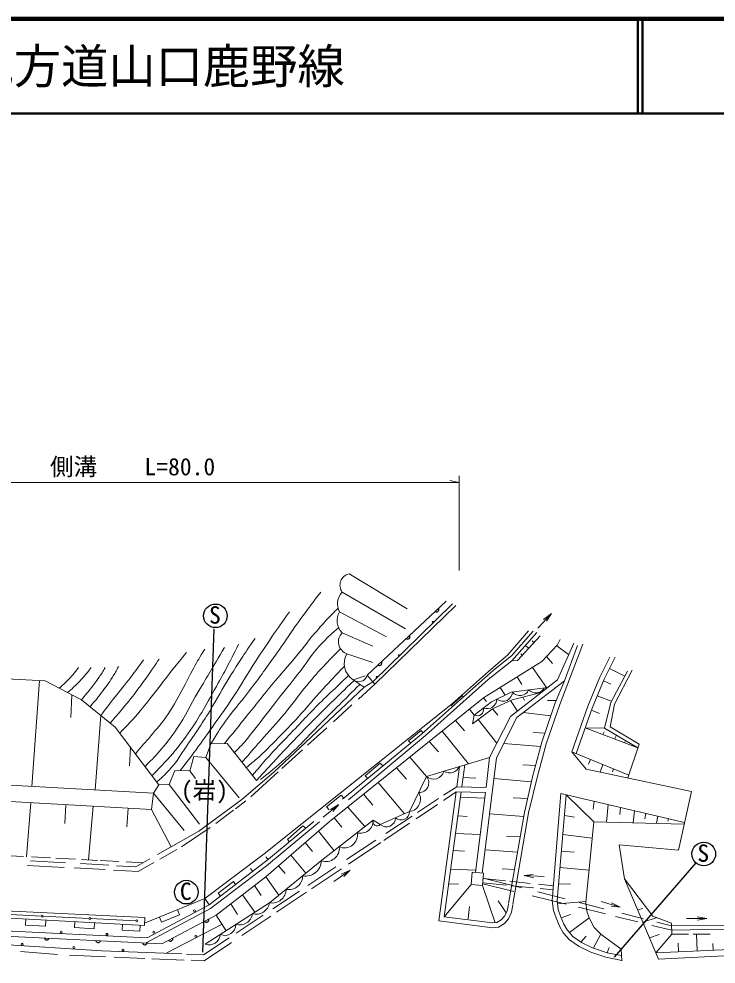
# Model space of a CAD drawing. Units: millimetres, scale not verified. Extents: x 40000 to 680000, y 20000 to 380000.
# Drawn here: x 232271 to 306023, y 280098 to 380000 of the extents above; entities that cross this region are included whole.
import ezdxf
from ezdxf.enums import TextEntityAlignment as Align

# ---------------------------------------------------------------- set-up
doc = ezdxf.new("R2010")
doc.units = ezdxf.units.MM
doc.header["$LTSCALE"] = 1000
doc.linetypes.add('CHAIN', pattern=[18.5, 12, -1.5, 3.5, -1.5])
for name, color, linetype, lineweight in [('M-BGD', 7, 'Continuous', 13), ('M-BMK', 2, 'CHAIN', 13), ('M-STR-HTXT', 7, 'Continuous', 13), ('M-TTL', 2, 'Continuous', 140), ('M-TTL-BAND', 7, 'Continuous', 25), ('M-TTL-LINE', 7, 'Continuous', 50)]:
    doc.layers.add(name, color=color, linetype=linetype, lineweight=lineweight)
doc.layers.add('M-BMK-HTXT', color=7, linetype='Continuous')
doc.layers.add('M-TTL-TXT', color=7, linetype='Continuous')
doc.styles.add('ＭＳ ゴシック', font='')
doc.styles.get('ＭＳ ゴシック').set_extended_font_data('MS Gothic')

msp = doc.modelspace()

# ---------------------------------------------------------------- linework, layer by layer
at = {"layer": 'M-BGD'}
for p, q in [((273352, 317651), (267199, 321352)), ((273162, 315548), (266484, 319404)), ((269125, 310636), (277472, 318465)), ((269717, 309935), (278147, 318166)), ((269922, 309693), (278486, 317997)), ((271144, 314686), (266190, 317329)), ((287151, 315608), (288600, 317157)), ((288600, 317157), (287773, 316530)), ((288600, 317157), (288074, 316336)), ((269714, 313718), (266456, 315113)), ((283978, 312793), (286186, 315338)), ((284395, 312696), (286666, 315303)), ((284414, 312141), (287064, 315142)), ((285017, 312187), (287410, 314805)), ((286194, 313474), (285864, 313783)), ((286746, 314079), (286581, 314251)), ((287576, 312082), (289258, 313834)), ((289175, 313748), (290425, 312811)), ((289258, 313834), (289538, 314395)), ((289480, 307530), (291919, 313923)), ((289975, 310030), (291377, 313762)), ((269714, 311973), (266965, 312881)), ((281959, 311027), (283978, 312793)), ((282488, 311167), (284395, 312696)), ((285524, 312741), (285366, 312874)), ((281421, 308246), (287576, 312082)), ((281912, 310186), (284414, 312141)), ((284414, 312141), (285017, 312187)), ((288076, 312603), (288708, 311871)), ((294195, 310214), (295330, 312548)), ((274861, 304410), (282488, 311167)), ((278131, 307652), (281959, 311027)), ((286583, 311463), (288078, 309328)), ((294735, 311326), (296350, 310525)), ((295288, 307564), (297139, 311160)), ((230967, 310234), (235036, 310045)), ((234443, 310073), (233627, 298868)), ((235036, 310045), (238885, 308026)), ((267622, 310152), (268886, 310573)), ((267622, 310152), (268804, 309359)), ((269717, 309935), (268804, 309359)), ((269125, 310636), (269922, 309693)), ((275287, 304276), (281912, 310186)), ((284952, 306164), (289975, 310030)), ((284966, 310455), (285477, 309648)), ((292912, 307165), (294195, 310214)), ((294123, 310044), (294884, 309697)), ((268804, 309359), (262585, 303515)), ((268183, 308113), (269922, 309693)), ((282256, 307809), (284359, 308846)), ((283170, 309336), (283700, 308521)), ((284359, 308846), (288218, 309346)), ((287524, 308802), (284443, 308019)), ((237884, 308551), (237760, 306156)), ((238885, 308026), (242470, 305124)), ((265098, 295147), (281421, 308246)), ((278022, 307449), (279149, 308458)), ((279149, 308458), (279289, 308331)), ((280447, 306421), (282256, 307809)), ((281421, 308246), (281734, 307868)), ((284443, 308019), (282382, 307094)), ((284288, 307950), (285021, 306843)), ((285561, 308304), (285737, 307957)), ((289110, 307942), (288172, 307975)), ((293448, 308440), (294943, 307885)), ((258211, 291758), (278131, 307652)), ((265543, 305715), (267500, 307493)), ((278131, 307308), (278022, 307449)), ((279939, 307056), (280447, 306421)), ((282382, 307094), (280237, 305482)), ((282382, 307094), (282942, 306424)), ((288050, 303387), (289480, 307530)), ((291229, 302370), (292912, 307165)), ((292826, 306920), (293694, 306600)), ((294804, 305188), (295288, 307564)), ((240928, 306372), (240324, 298501)), ((278443, 305856), (279400, 304749)), ((280237, 305482), (280447, 306421)), ((280839, 305934), (282832, 303456)), ((282783, 301905), (284952, 306164)), ((288537, 306330), (285628, 306684)), ((242470, 305124), (247091, 299053)), ((262807, 303229), (264845, 305081)), ((273489, 303707), (274810, 304779)), ((274810, 304779), (275013, 304544)), ((277045, 304734), (279840, 301280)), ((297745, 302951), (292175, 305064)), ((292175, 305064), (294221, 305048)), ((297875, 303337), (294804, 305188)), ((266517, 297544), (274861, 304410)), ((267149, 297442), (275287, 304276)), ((273714, 303466), (273489, 303707)), ((287906, 304503), (286672, 304568)), ((294042, 304356), (294182, 304656)), ((295291, 303882), (295494, 304290)), ((244078, 303012), (243959, 301051)), ((252057, 301928), (252583, 303379)), ((252583, 303379), (254307, 303421)), ((254307, 303421), (257420, 299509)), ((262585, 303515), (259237, 300382)), ((260093, 300764), (262268, 302740)), ((275675, 303635), (276658, 302525)), ((287457, 303100), (283555, 303421)), ((287080, 299810), (288050, 303387)), ((296349, 303481), (296412, 303640)), ((296680, 299779), (297875, 303337)), ((250354, 300519), (250774, 302033)), ((250774, 302033), (252057, 301928)), ((252057, 301928), (255569, 297680)), ((273612, 301980), (275389, 299941)), ((275389, 299941), (282048, 301944)), ((281282, 289719), (282783, 301905)), ((290758, 302535), (296779, 300074)), ((290758, 302535), (292267, 300716)), ((292732, 301728), (292535, 301225)), ((268906, 300012), (270470, 301346)), ((270470, 301346), (270762, 301037)), ((272201, 300847), (273275, 299636)), ((278874, 300989), (278590, 298849)), ((286931, 301104), (285593, 301147)), ((292267, 300716), (303422, 298349)), ((294030, 301197), (293772, 300397)), ((295170, 300732), (295065, 300403)), ((246505, 298163), (207676, 300287)), ((248167, 299068), (248756, 300561)), ((248756, 300561), (250354, 300519)), ((250354, 300519), (250964, 299720)), ((259237, 300382), (255844, 297508)), ((256820, 297791), (259701, 300408)), ((269175, 299731), (268906, 300012)), ((273601, 296219), (275389, 299941)), ((279276, 299831), (280595, 299752)), ((286227, 296216), (287080, 299810)), ((246505, 298163), (247091, 299053)), ((247091, 299053), (248167, 299068)), ((248167, 299068), (251384, 294904)), ((270259, 299289), (273078, 295989)), ((278590, 298849), (277175, 297956)), ((281691, 298771), (278590, 298849)), ((286492, 299360), (282511, 299698)), ((208383, 298536), (246308, 296446)), ((246308, 296446), (246505, 298163)), ((246505, 298163), (249765, 294210)), ((264820, 296716), (266378, 297937)), ((266378, 297937), (266641, 297646)), ((268739, 298069), (269720, 296909)), ((278519, 298318), (276707, 284661)), ((278519, 298318), (277171, 297387)), ((281626, 298239), (278519, 298318)), ((278990, 297731), (281552, 297641)), ((289194, 286820), (290173, 298005)), ((302685, 295049), (289592, 298143)), ((290173, 298005), (293093, 295150)), ((303422, 298349), (302037, 292145)), ((233522, 297151), (233059, 291451)), ((237254, 296945), (237128, 294966)), ((240121, 296787), (239642, 291113)), ((255844, 297508), (253854, 296000)), ((255170, 296512), (256292, 297359)), ((264474, 295627), (266128, 296955)), ((265076, 296398), (264820, 296716)), ((266128, 296955), (265220, 296451)), ((266128, 296955), (265491, 296217)), ((267047, 296711), (268872, 294625)), ((276542, 296965), (274304, 295467)), ((276644, 297602), (274432, 296130)), ((286091, 297583), (284555, 297656)), ((293129, 297307), (293015, 296469)), ((294612, 296956), (294415, 295116)), ((243822, 296583), (243696, 294604)), ((246308, 296446), (248370, 292482)), ((253854, 296000), (251309, 294150)), ((253115, 294959), (254971, 296362)), ((270489, 294852), (273601, 296219)), ((273858, 295748), (271087, 293904)), ((278722, 295762), (279702, 295698)), ((285679, 295691), (282052, 295972)), ((284533, 286422), (286227, 296286)), ((289979, 295789), (291038, 295618)), ((295913, 296649), (295833, 295894)), ((297398, 296298), (297262, 295043)), ((298593, 296016), (298496, 295459)), ((299862, 295716), (299730, 294980)), ((258398, 289326), (265098, 295147)), ((264084, 295151), (258462, 290468)), ((258679, 291176), (263453, 295172)), ((260687, 293258), (262319, 294716)), ((262319, 294716), (262608, 294465)), ((264327, 291067), (269753, 295315)), ((265607, 295556), (266440, 294554)), ((269753, 295315), (270489, 294852)), ((273583, 294984), (270858, 293159)), ((292257, 286606), (293093, 295150)), ((293093, 295150), (302653, 294905)), ((300969, 295454), (300913, 295199)), ((251309, 294150), (246935, 291668)), ((249476, 292507), (252511, 294530)), ((263959, 294157), (265619, 292078)), ((278467, 293887), (281078, 293793)), ((289805, 293798), (292922, 293403)), ((260891, 293028), (260687, 293258)), ((262562, 292944), (263313, 292016)), ((270025, 293197), (266929, 291137)), ((270568, 292966), (267128, 290662)), ((285306, 293578), (283854, 293633)), ((247175, 291186), (248964, 292193)), ((251951, 287045), (258211, 291758)), ((278224, 292099), (279396, 292034)), ((285014, 291925), (281586, 292188)), ((289650, 292029), (291024, 291917)), ((302037, 292145), (295770, 292705)), ((295770, 292705), (296333, 289120)), ((230524, 291581), (232775, 291466)), ((233590, 291424), (235616, 291320)), ((236175, 291291), (238256, 291185)), ((238899, 291152), (240602, 291064)), ((240878, 291050), (242832, 290950)), ((243619, 290909), (245404, 290818)), ((244636, 290386), (246128, 291225)), ((244895, 289902), (246528, 290821)), ((252391, 286368), (258679, 291176)), ((258627, 291133), (258381, 291426)), ((258782, 286580), (264327, 291067)), ((261040, 291621), (262641, 289702)), ((233151, 290527), (237073, 290318)), ((238125, 290262), (241393, 290088)), ((242271, 290041), (244895, 289902)), ((258462, 290468), (252552, 285989)), ((257005, 289897), (256774, 290199)), ((259746, 290497), (260425, 289675)), ((265808, 290390), (262839, 288414)), ((266396, 290172), (263225, 288049)), ((265570, 288827), (267317, 290030)), ((267317, 290030), (266375, 289594)), ((267317, 290030), (266627, 289341)), ((277956, 290130), (280614, 290022)), ((280236, 289811), (280121, 288503)), ((281431, 289706), (280236, 289811)), ((284694, 290112), (283378, 290156)), ((289500, 290322), (292593, 290040)), ((253148, 285268), (258398, 289326)), ((253352, 287582), (254958, 288811)), ((255190, 288508), (254958, 288811)), ((258398, 289326), (259783, 287390)), ((281316, 288398), (281431, 289706)), ((281380, 289130), (283729, 288895)), ((281385, 289182), (285475, 288145)), ((284189, 288849), (286350, 288633)), ((285709, 289450), (286675, 289578)), ((287827, 289344), (285709, 289450)), ((285709, 289450), (286722, 289223)), ((296333, 289120), (299933, 280627)), ((296333, 289120), (299340, 285171)), ((257186, 288389), (257902, 287362)), ((261944, 287818), (259137, 285951)), ((277270, 285094), (280121, 288503)), ((277742, 288561), (278779, 288572)), ((280121, 288503), (281316, 288398)), ((282654, 284474), (281316, 288398)), ((281334, 288597), (284629, 287785)), ((281341, 288682), (283861, 288430)), ((284366, 288379), (286694, 288146)), ((287247, 288543), (288816, 288386)), ((287421, 288073), (288780, 287937)), ((289349, 288595), (290617, 288552)), ((245568, 284431), (251951, 287045)), ((251951, 287045), (252391, 286368)), ((253583, 287280), (253352, 287582)), ((255913, 287405), (257229, 285578)), ((262688, 287689), (259525, 285571)), ((283827, 285510), (282957, 286791)), ((286560, 287309), (290172, 286419)), ((287157, 287719), (290068, 286980)), ((289315, 285867), (289194, 286820)), ((289237, 286482), (292269, 286729)), ((245556, 284183), (210517, 286045)), ((210805, 286682), (245595, 285029)), ((252552, 285989), (245744, 282332)), ((245846, 282875), (252391, 286368)), ((249039, 285853), (249267, 285297)), ((251982, 282192), (258782, 286580)), ((254693, 286462), (255392, 285357)), ((279803, 284926), (279929, 286202)), ((284386, 285572), (284533, 286352)), ((289558, 285156), (289315, 285867)), ((291449, 286104), (294316, 285397)), ((291521, 286612), (294162, 285942)), ((292344, 285708), (292257, 286606)), ((293853, 286708), (295887, 286106)), ((295887, 286106), (294917, 286209)), ((295887, 286106), (294955, 286565)), ((297738, 285804), (298268, 286005)), ((229379, 285434), (234618, 285174)), ((232989, 284851), (232955, 284224)), ((234817, 285164), (239660, 284923)), ((235120, 284738), (235087, 284111)), ((239860, 284913), (244636, 284676)), ((245595, 285029), (245556, 284183)), ((247129, 285070), (247356, 284515)), ((247356, 284515), (249267, 285297)), ((247407, 282251), (253148, 285268)), ((253148, 285268), (254208, 283629)), ((258125, 285277), (255254, 283366)), ((258913, 285162), (255843, 283106)), ((279749, 284780), (279803, 284926)), ((283629, 284381), (284064, 284885)), ((284064, 284885), (284386, 285572)), ((289904, 284334), (289558, 285156)), ((289634, 284975), (290624, 285332)), ((290512, 283424), (292593, 284973)), ((292593, 284973), (292344, 285708)), ((293140, 283964), (292593, 284973)), ((295391, 285132), (297746, 284552)), ((296045, 285464), (298329, 284885)), ((298285, 284514), (299782, 285006)), ((299340, 285171), (301317, 284435)), ((302905, 284917), (305026, 284907)), ((305026, 284907), (304004, 285088)), ((305026, 284907), (304066, 284735)), ((204040, 284377), (247407, 282251)), ((210180, 284632), (245846, 282875)), ((235087, 284111), (232955, 284224)), ((238179, 284575), (238146, 283949)), ((240222, 283838), (238146, 283949)), ((240256, 284465), (240222, 283838)), ((243229, 284307), (243196, 283680)), ((245115, 284207), (245081, 283580)), ((253758, 284325), (247853, 281237)), ((276707, 284661), (282353, 283946)), ((282353, 283946), (282998, 284002)), ((282998, 284002), (283629, 284381)), ((290259, 283708), (289904, 284334)), ((293841, 283249), (293140, 283964)), ((299240, 284183), (301322, 283670)), ((299747, 284525), (301319, 284126)), ((301317, 284435), (301324, 283271)), ((301319, 284126), (307184, 284219)), ((301322, 283670), (307184, 283799)), ((245081, 283580), (243196, 283680)), ((254497, 282862), (251813, 281076)), ((290867, 283025), (290259, 283708)), ((291773, 282380), (290867, 283025)), ((291721, 282418), (292275, 283064)), ((293037, 281799), (293841, 283249)), ((295985, 281672), (293841, 283249)), ((299992, 283229), (298980, 282875)), ((301324, 283271), (299649, 281297)), ((301324, 283271), (303111, 283269)), ((303586, 283268), (305382, 283266)), ((304002, 281484), (303961, 283268)), ((228785, 282275), (241028, 281515)), ((254744, 282370), (251866, 280443)), ((292951, 281829), (291773, 282380)), ((294493, 281296), (292951, 281829)), ((294493, 281296), (294705, 281843)), ((299649, 281297), (309823, 281735)), ((302055, 281400), (302012, 282302)), ((305711, 281558), (305672, 282288)), ((232456, 281412), (236350, 281109)), ((237608, 281025), (241441, 280869)), ((241028, 281515), (249513, 281169)), ((242354, 280831), (245589, 280699)), ((250017, 281149), (251813, 281076)), ((296012, 280990), (294493, 281296)), ((296035, 280442), (295985, 281672)), ((299933, 280627), (311414, 281210)), ((246343, 280668), (249748, 280529)), ((250511, 280498), (251866, 280443))]:
    msp.add_line(p, q, dxfattribs=at)
at = {"layer": 'M-BGD', "lineweight": 25}
for p, q in [((252887, 315540), (251695, 281356)), ((303867, 290818), (295249, 280836))]:
    msp.add_line(p, q, dxfattribs=at)
for centre in [(253060, 316908), (304716, 291735), (249977, 287702)]:
    msp.add_circle(centre, 1250, dxfattribs=at)
at = {"layer": 'M-BGD'}
for centre, radius in [((276057, 316265), 55.7), ((272479, 312739), 55.7), ((270126, 310455), 55.7), ((250833, 285726), 103), ((234717, 285169), 100), ((239760, 284918), 100), ((244736, 284671), 100), ((236747, 283473), 103), ((241591, 283243), 103), ((246559, 283467), 103), ((250990, 283045), 103), ((232630, 282186), 103), ((238083, 281866), 103), ((243282, 281578), 103)]:
    msp.add_circle(centre, radius, dxfattribs=at)
for centre, radius, start, end in [((267469, 320148), 1234, 102.63242, 217.07076), ((267683, 318175), 1716, 134.29125, 209.55695), ((267773, 316395), 1838, 149.48244, 224.2317), ((267462, 314168), 1380, 136.77314, 248.89637), ((268704, 311856), 2018, 149.48978, 237.58561), ((268214, 310889), 945, 231.1847, 344.51281), ((283477, 308895), 1016, 231.53684, 358.2287), ((285278, 309443), 977, 216.40997, 338.34424), ((286948, 309859), 1087, 225.55387, 329.20034), ((281792, 308146), 1054, 248.93083, 357.48521), ((280760, 307013), 670, 242.14306, 12.86522), ((277840, 301430), 1123, 236.53487, 336.93888), ((274577, 299271), 1053, 269.13576, 39.56119), ((276146, 300745), 1104, 226.69871, 346.77505), ((273442, 297525), 1316, 276.94959, 31.74735), ((272717, 296215), 884, 227.17876, 0.24237), ((268416, 295273), 1338, 254.32364, 1.7944), ((270162, 295149), 441, 157.87571, 317.8197), ((271137, 295586), 979, 228.51047, 358.91065), ((266727, 293733), 1351, 245.34627, 10.77176), ((264765, 292346), 1407, 249.67312, 6.49472), ((262588, 291085), 1689, 259.96623, 357.98658), ((260830, 289438), 1463, 258.60166, 359.35115), ((259063, 288032), 1478, 259.04342, 358.90939), ((257336, 286832), 1468, 255.53546, 350.13777), ((255609, 285601), 1374, 253.62602, 352.04721), ((254079, 284274), 1142, 245.22371, 0.44952), ((252374, 283361), 1233, 251.4604, 354.21283)]:
    msp.add_arc(centre, radius, start, end, dxfattribs=at)
at = {"layer": 'M-BGD', "lineweight": 25}
for centre, start, end in [((276429, 317565), 235.84833, 30.48757), ((273384, 314709), 235.84833, 30.48757), ((270411, 311919), 235.84833, 30.48757), ((252100, 284781), 220.40864, 15.04787), ((235224, 282904), 189.87384, 344.51307), ((248306, 282787), 220.40864, 15.04787), ((240646, 282638), 189.87384, 344.51307), ((245599, 282396), 189.87384, 344.51307)]:
    msp.add_arc(centre, 256, start, end, dxfattribs=at)
at = {"layer": 'M-BGD'}
for points, knots in [([(264205, 319412), (263286, 318227), (263049, 317908), (262327, 316930), (261055, 315210), (260431, 314183), (259186, 312444), (258142, 310985), (257556, 310168), (256466, 308743), (255568, 307569), (254971, 306982), (254125, 305770), (253489, 304859), (253278, 304533), (252583, 303379)], [0, 0, 0, 0, 1, 1, 1, 2, 2, 2, 3, 3, 3, 4, 4, 4, 5, 5, 5, 5]), ([(254027, 303414), (254875, 304448), (255089, 304711), (255765, 305546), (256908, 306957), (257513, 307776), (258667, 309177), (259702, 310433), (260329, 311097), (261373, 312346), (262255, 313400), (262694, 314036), (263588, 315080), (264123, 315704), (264427, 316051), (264990, 316650), (265389, 317074), (265522, 317211), (266028, 317719)], [0, 0, 0, 0, 1, 1, 1, 2, 2, 2, 3, 3, 3, 4, 4, 4, 5, 5, 5, 6, 6, 6, 6]), ([(249329, 300546), (250152, 301607), (250366, 301884), (251012, 302756), (251688, 303667), (252051, 304188), (252709, 305112), (253466, 306174), (253906, 306759), (254630, 307845), (255602, 309306), (256076, 310170), (257027, 311645), (257813, 312864), (258253, 313547), (259074, 314743), (259772, 315760), (260004, 316086), (260897, 317323)], [0, 0, 0, 0, 1, 1, 1, 2, 2, 2, 3, 3, 3, 4, 4, 4, 5, 5, 5, 6, 6, 6, 6]), ([(266095, 315646), (265294, 314981), (265061, 314749), (264444, 314126), (263243, 312916), (262807, 312030), (261752, 310691), (260743, 309412), (260166, 308705), (259158, 307425), (258275, 306302), (257821, 305641), (256915, 304537), (256432, 303948), (256185, 303596), (255653, 303051), (255427, 302819), (255350, 302738), (255063, 302472)], [0, 0, 0, 0, 1, 1, 1, 2, 2, 2, 3, 3, 3, 4, 4, 4, 5, 5, 5, 6, 6, 6, 6]), ([(246355, 300020), (246986, 300638), (247155, 300821), (247648, 301354), (248585, 302368), (249083, 302968), (249891, 304088), (251322, 306072), (251962, 307296), (253158, 309430), (254125, 311156), (254433, 311750), (255513, 313916)], [0, 0, 0, 0, 1, 1, 1, 2, 2, 2, 3, 3, 3, 4, 4, 4, 4]), ([(257251, 314519), (255955, 312625), (255599, 312113), (254616, 310523), (253738, 309104), (253332, 308257), (252457, 306836), (251530, 305332), (250961, 304520), (249961, 303065), (249345, 302168), (249075, 301603), (248349, 300793), (247809, 300192), (247584, 299976), (246861, 299355)], [0, 0, 0, 0, 1, 1, 1, 2, 2, 2, 3, 3, 3, 4, 4, 4, 5, 5, 5, 5]), ([(242938, 304509), (243730, 305319), (243944, 305548), (244560, 306240), (245369, 307150), (245778, 307699), (246537, 308652), (247339, 309659), (247747, 310257), (248555, 311259), (249117, 311956), (249301, 312180), (250014, 313026)], [0, 0, 0, 0, 1, 1, 1, 2, 2, 2, 3, 3, 3, 4, 4, 4, 4]), ([(244591, 302338), (245385, 303235), (245594, 303471), (246218, 304214), (246866, 304986), (247269, 305391), (247844, 306219), (248568, 307262), (248892, 307901), (249512, 309009), (250031, 309937), (250256, 310492), (250774, 311420), (251207, 312196), (251357, 312449), (251924, 313383)], [0, 0, 0, 0, 1, 1, 1, 2, 2, 2, 3, 3, 3, 4, 4, 4, 5, 5, 5, 5]), ([(254027, 313566), (252671, 311292), (252326, 310717), (251251, 308883), (250347, 307342), (249947, 306413), (248952, 304929), (248396, 304101), (248053, 303657), (247409, 302896), (246750, 302116), (246490, 301862), (245613, 300995)], [0, 0, 0, 0, 1, 1, 1, 2, 2, 2, 3, 3, 3, 4, 4, 4, 4]), ([(255882, 301442), (256829, 302527), (257066, 302799), (257826, 303667), (258827, 304813), (259419, 305428), (260392, 306598), (261329, 307725), (261777, 308418), (262719, 309542), (263487, 310458), (263915, 310975), (264738, 311841), (265336, 312470), (265541, 312678), (266306, 313415)], [0, 0, 0, 0, 1, 1, 1, 2, 2, 2, 3, 3, 3, 4, 4, 4, 5, 5, 5, 5]), ([(240928, 306372), (241529, 307161), (241685, 307363), (242176, 307993), (242841, 308843), (243245, 309294), (243901, 310152), (244524, 310967), (244721, 311240), (245457, 312269)], [0, 0, 0, 0, 1, 1, 1, 2, 2, 2, 3, 3, 3, 3]), ([(241915, 305573), (242543, 306265), (242709, 306457), (243200, 307039), (243932, 307907), (244313, 308417), (244994, 309324), (245473, 309961), (245732, 310325), (246186, 310979), (246548, 311500), (246663, 311671), (247097, 312325)], [0, 0, 0, 0, 1, 1, 1, 2, 2, 2, 3, 3, 3, 4, 4, 4, 4]), ([(236526, 309264), (236946, 309608), (237067, 309721), (237391, 310040), (237903, 310543), (238053, 310763), (238578, 311441)], [0, 0, 0, 0, 1, 1, 1, 2, 2, 2, 2]), ([(237411, 308799), (237951, 309251), (238106, 309394), (238522, 309806), (239121, 310400), (239301, 310648), (239933, 311441)], [0, 0, 0, 0, 1, 1, 1, 2, 2, 2, 2]), ([(238885, 308026), (239347, 308575), (239471, 308721), (239830, 309180), (240203, 309653), (240419, 309914), (240756, 310413), (241025, 310813), (241113, 310955), (241410, 311460)], [0, 0, 0, 0, 1, 1, 1, 2, 2, 2, 3, 3, 3, 3]), ([(239796, 307288), (240399, 307992), (240569, 308190), (241027, 308796), (241493, 309414), (241748, 309766), (242158, 310423), (242429, 310857), (242519, 311008), (242821, 311554)], [0, 0, 0, 0, 1, 1, 1, 2, 2, 2, 3, 3, 3, 3]), ([(266704, 311583), (265588, 310418), (265297, 310111), (264415, 309149), (263378, 308017), (262847, 307337), (261808, 306205), (260993, 305318), (260521, 304835), (259677, 303976), (258821, 303106), (258349, 302609), (257434, 301803), (257011, 301431), (256870, 301305), (256337, 300870)], [0, 0, 0, 0, 1, 1, 1, 2, 2, 2, 3, 3, 3, 4, 4, 4, 5, 5, 5, 5]), ([(256981, 300061), (257639, 300847), (257822, 301052), (258373, 301677), (259473, 302922), (260140, 303574), (261289, 304775), (262549, 306092), (263244, 306841), (264542, 308121), (265134, 308705), (265486, 309011), (266084, 309589), (266491, 309982), (266620, 310108), (267123, 310601)], [0, 0, 0, 0, 1, 1, 1, 2, 2, 2, 3, 3, 3, 4, 4, 4, 5, 5, 5, 5]), ([(267729, 310075), (266535, 308926), (266232, 308633), (265280, 307701), (264196, 306638), (263583, 306048), (262523, 304962), (261316, 303726), (260651, 303023), (259476, 301756), (258667, 300884), (258410, 300604), (257420, 299509)], [0, 0, 0, 0, 1, 1, 1, 2, 2, 2, 3, 3, 3, 4, 4, 4, 4]), ([(257843, 299606), (259314, 300796), (259721, 301145), (260871, 302192), (262410, 303595), (263153, 304505), (264625, 305978), (266083, 307436), (266564, 307911), (268345, 309667)], [0, 0, 0, 0, 1, 1, 1, 2, 2, 2, 3, 3, 3, 3])]:
    msp.add_open_spline(points, degree=3, knots=knots, dxfattribs=at)
at = {"layer": 'M-BMK'}
msp.add_arc((271324, 954331), 678194, 261.44746, 269.72659, dxfattribs=at)
at = {"layer": 'M-STR-HTXT'}
for p, q in [((278848, 321685), (278848, 331720)), ((204421, 330983), (278848, 330983)), ((278848, 330983), (277841, 331205))]:
    msp.add_line(p, q, dxfattribs=at)
at = {"layer": 'M-TTL'}
msp.add_line((680000, 380000), (40000, 380000), dxfattribs=at)
at = {"layer": 'M-TTL-BAND', "lineweight": 13}
for p, q in [((289256, 310159), (290963, 314031)), ((293739, 310421), (294766, 312531)), ((294876, 307758), (296635, 311060)), ((284291, 306271), (289256, 310159)), ((289010, 307701), (289975, 310030)), ((292445, 307345), (293739, 310421)), ((287573, 303538), (289010, 307701)), ((294221, 305048), (294876, 307758)), ((290758, 302535), (292445, 307345)), ((282048, 301944), (284291, 306271)), ((297745, 302951), (294221, 305048)), ((286613, 299896), (287573, 303538)), ((281691, 298771), (282048, 301944)), ((279458, 301165), (279141, 298835)), ((285793, 296266), (286613, 299896)), ((279068, 298304), (277270, 285094)), ((280587, 289804), (281626, 298239)), ((288691, 286810), (289592, 298143)), ((284055, 286492), (285793, 296336)), ((233507, 291008), (237198, 290812)), ((238776, 290728), (241781, 290568)), ((242580, 290495), (244636, 290386)), ((288826, 285753), (288691, 286810)), ((283930, 285702), (284055, 286422)), ((289091, 284978), (288826, 285753)), ((277270, 285094), (282363, 284449)), ((282840, 284490), (283303, 284768)), ((283303, 284768), (283640, 285160)), ((283640, 285160), (283930, 285702)), ((289455, 284113), (289091, 284978)), ((282363, 284449), (282840, 284490)), ((289850, 283415), (289455, 284113)), ((290531, 282651), (289850, 283415)), ((291520, 281947), (290531, 282651)), ((292763, 281365), (291520, 281947)), ((294362, 280813), (292763, 281365)), ((296033, 280476), (294362, 280813))]:
    msp.add_line(p, q, dxfattribs=at)
at = {"layer": 'M-TTL-LINE'}
for p, q in [((297750, 380000), (297750, 370000)), ((298250, 380000), (298250, 370000)), ((40000, 370000), (680000, 370000))]:
    msp.add_line(p, q, dxfattribs=at)

# ---------------------------------------------------------------- texts
at = {"layer": 'M-BGD', "style": 'ＭＳ ゴシック'}
for s, p in [('S', (252382, 315534)), ('S', (304037, 290362)), ('C', (249298, 286329))]:
    msp.add_text(s, height=1833, dxfattribs=at).set_placement(p, align=Align.BOTTOM_LEFT)
at = {"layer": 'M-BMK-HTXT', "style": 'ＭＳ ゴシック'}
msp.add_text('(岩)', height=1833, dxfattribs=at).set_placement((249408, 297011), align=Align.BOTTOM_LEFT)
at = {"layer": 'M-STR-HTXT', "style": 'ＭＳ ゴシック'}
msp.add_text('側溝\u3000\u3000L=80.0', height=1833, dxfattribs=at).set_placement((235554, 331207), align=Align.BOTTOM_LEFT)
at = {"layer": 'M-TTL-TXT', "style": 'ＭＳ ゴシック'}
msp.add_text('主要地方道山口鹿野線', height=3666, dxfattribs=at).set_placement((216734, 375000), align=Align.MIDDLE_LEFT)

doc.saveas('drawing.dxf')
